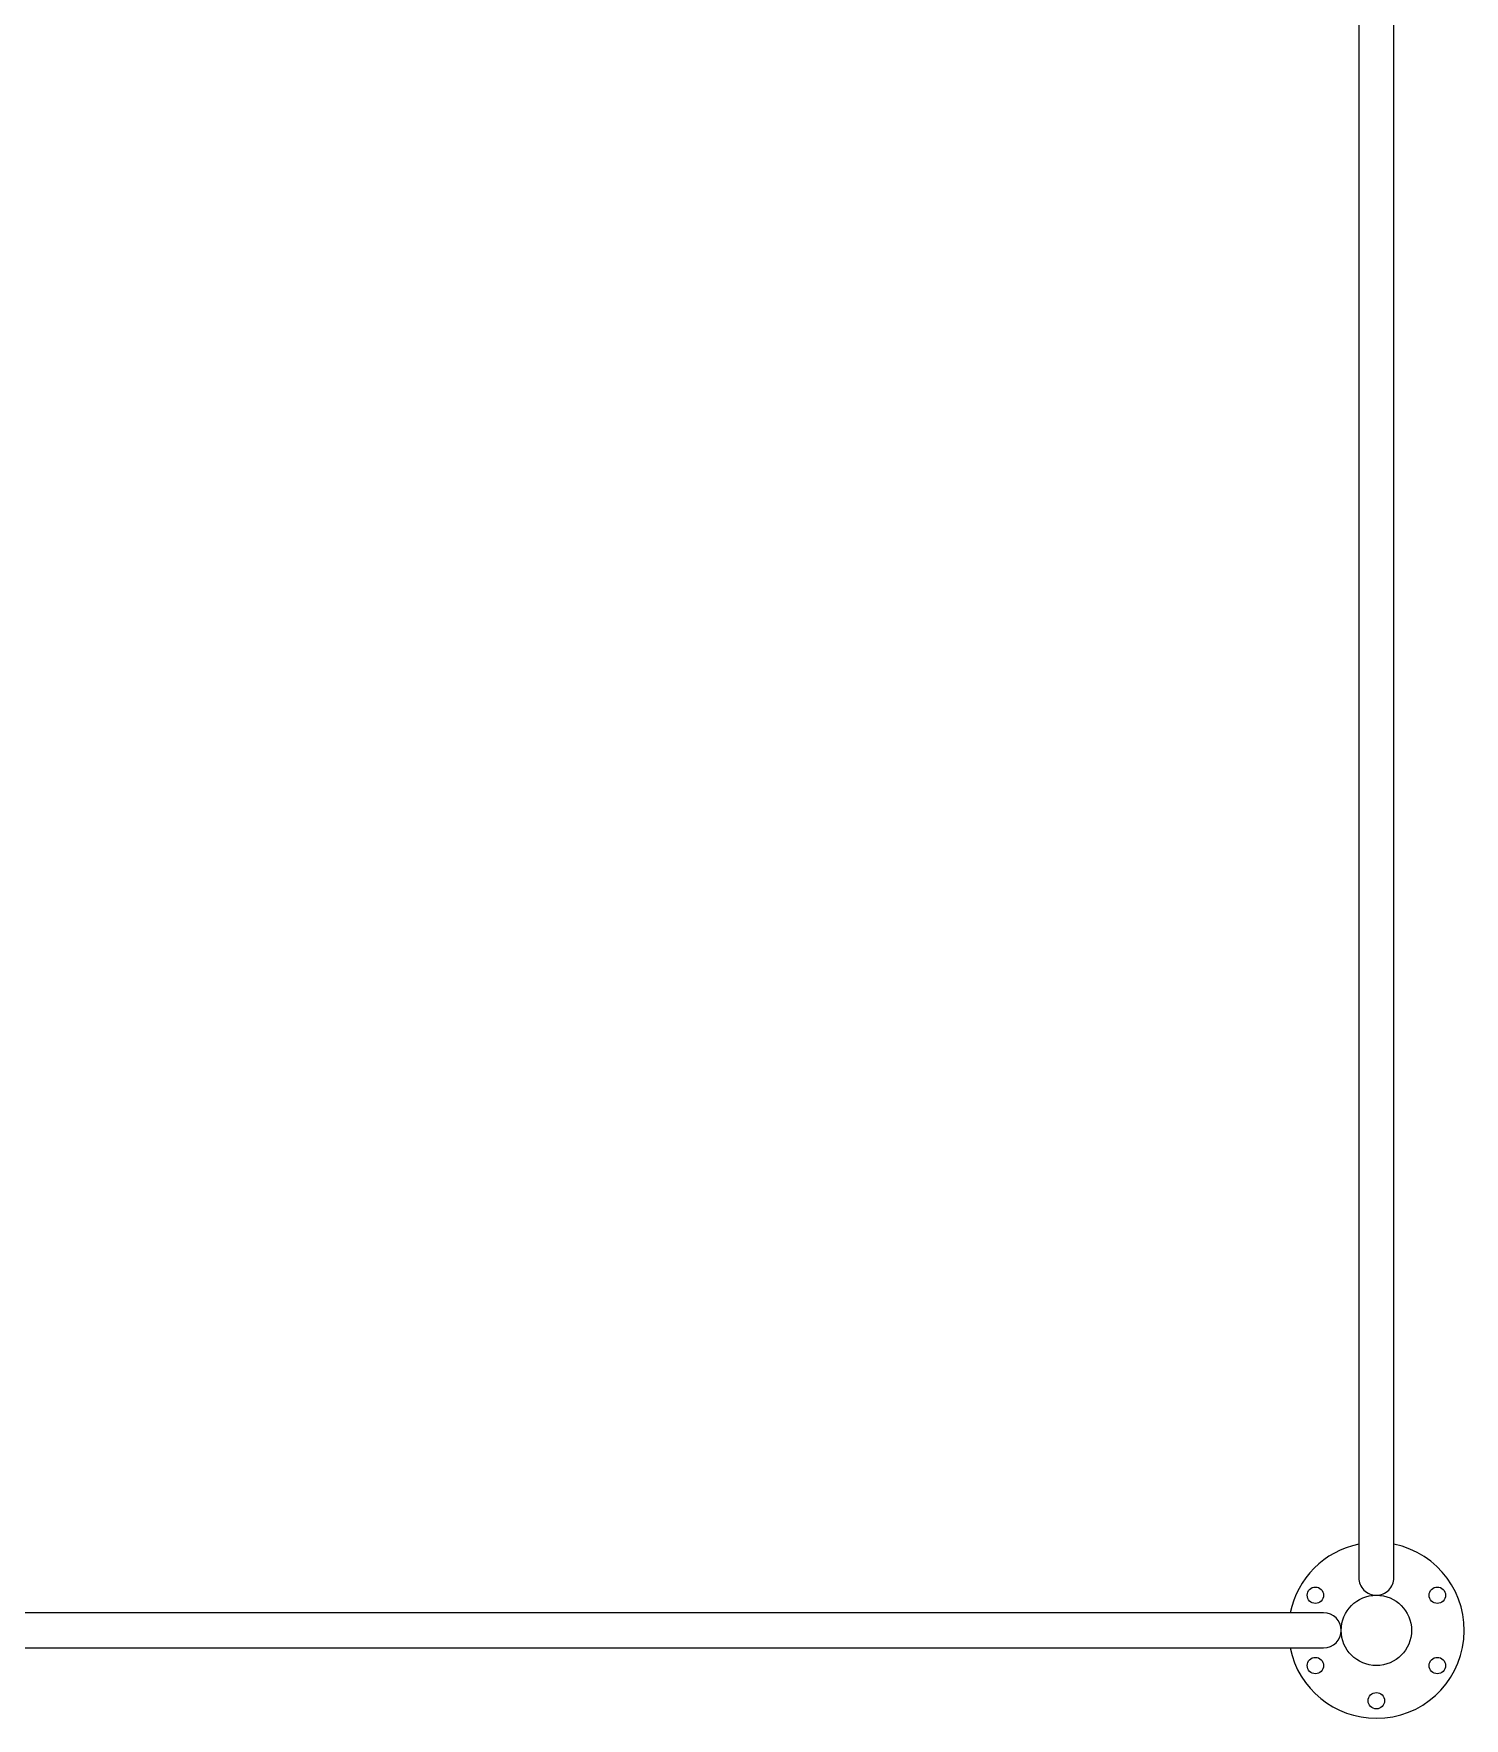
# Model space of a CAD drawing. Header units: metres. Extents: x -0.57 to 6.57, y -0.08 to 4.28.
# Drawn here: x 4.855 to 6.075, y -0.075 to 1.362 of the extents above; entities that cross this region are included whole.
import ezdxf

# ---------------------------------------------------------------- set-up
doc = ezdxf.new("R2010")
doc.units = ezdxf.units.M

msp = doc.modelspace()

# ---------------------------------------------------------------- linework, layer by layer
for p, q in [((5.985, 1.455), (5.985, 0.045)), ((6.015, 0.045), (6.015, 1.455)), ((5.955, 0.015), (4.545, 0.015)), ((4.545, -0.015), (5.955, -0.015))]:
    msp.add_line(p, q)
for points in [[(5.9265, -0.015, 0.356394), (6, -0.075, 0.904069), (6.015, 0.0735)], [(5.985, 0.045, 0.414214), (6, 0.03, 0.414214), (6.015, 0.045)]]:
    msp.add_lwpolyline(points, format="xyb")
for centre, radius in [((5.948, 0.03), 0.007), ((6, 0), 0.03), ((6.052, 0.03), 0.007), ((5.948, -0.03), 0.007), ((6.052, -0.03), 0.007), ((6, -0.06), 0.007)]:
    msp.add_circle(centre, radius)
for centre, radius, start, end in [((6, 0), 0.075, 101.537, 168.463), ((5.955, 0), 0.015, 270, 90)]:
    msp.add_arc(centre, radius, start, end)

doc.saveas('drawing.dxf')
